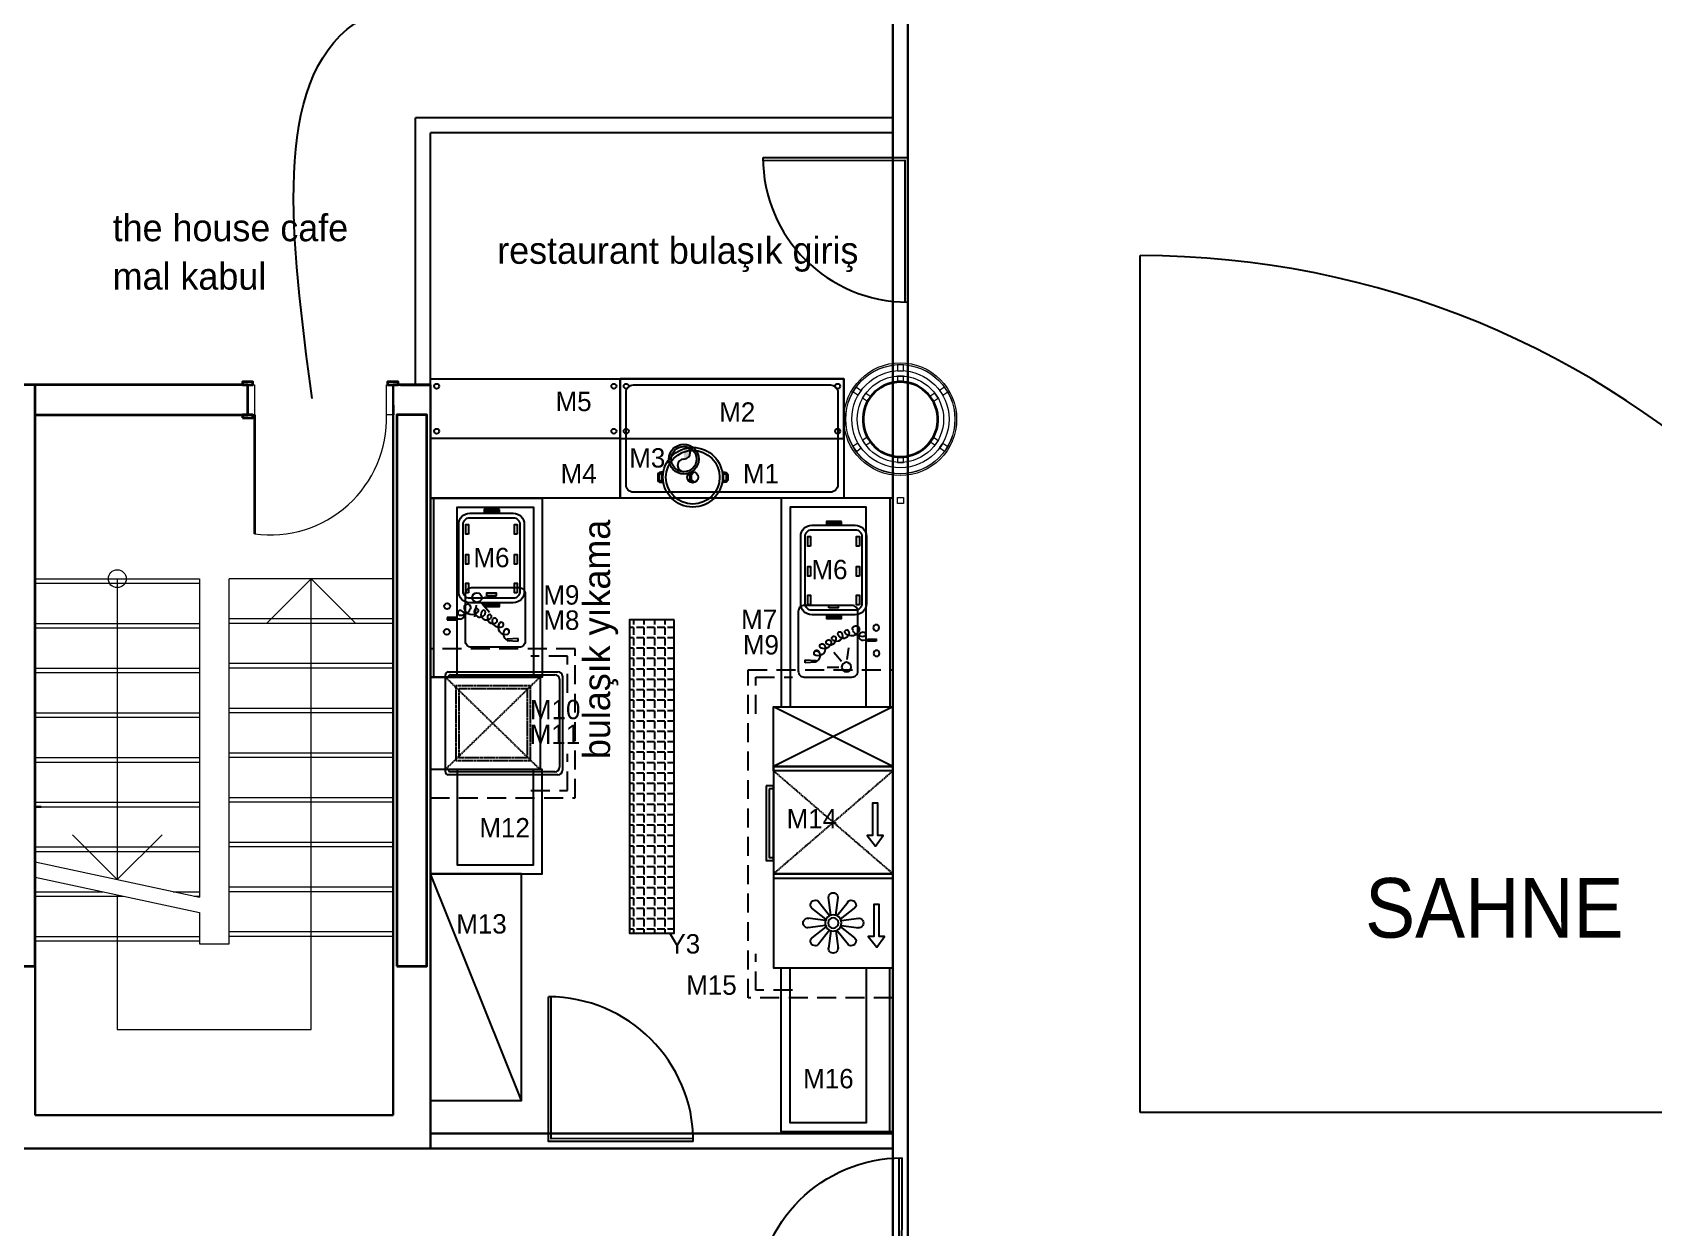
# Model space of a CAD drawing. Header units: millimetres. Extents: x -2729 to 15248, y -12439 to 5292.
# Drawn here: x 6836 to 7923, y -11199 to -10397 of the extents above; entities that cross this region are included whole.
import ezdxf

# ---------------------------------------------------------------- set-up
doc = ezdxf.new("R2010")
doc.units = ezdxf.units.MM
doc.linetypes.add('DASHED', pattern=[0.75, 0.5, -0.25])
doc.linetypes.add('HIDDENX2', pattern=[19.05, 12.7, -6.35])
doc.layers.add('_duvar-kaplama_Ном_пера__51', color=7, linetype='Continuous', lineweight=20, true_color=0x002000)
for name, color, linetype, lineweight in [('alc_pan_Ном_пера__80', 7, 'Continuous', 13), ('DUVAR', 7, 'Continuous', 30), ('DUVAR 2_Ном_пера__60', 7, 'Continuous', 35), ('FURNITURE___EQUIPMENT_Ном_пера__60', 7, 'Continuous', 35), ('FURNITURE___EQUIPMENT_Ном_пера__80', 7, 'Continuous', 13), ('kap __Ном_пера__60', 7, 'Continuous', 35), ('kap __Ном_пера__80', 7, 'Continuous', 13), ('KAPI_Ном_пера__60', 7, 'Continuous', 35), ('kolon_Ном_пера__60', 7, 'Continuous', 35), ('kutu profil_Ном_пера__80', 7, 'Continuous', 13), ('merdiven_Ном_пера__80', 7, 'Continuous', 13), ('mevcut kolonlar_Ном_пера__60', 7, 'Continuous', 35), ('mevcut kolonlar_Ном_пера__80', 7, 'Continuous', 13), ('STAIRS_Ном_пера__80', 7, 'Continuous', 13), ('Стены внутренние_Ном_пера__60', 7, 'Continuous', 35)]:
    doc.layers.add(name, color=color, linetype=linetype, lineweight=lineweight)
doc.layers.add('Kıtc-002 Çizgi', color=7, linetype='Continuous')
doc.layers.add('S2000-002 Çizgi', color=7, linetype='Continuous')
doc.styles.add('TAKSİM', font='GOTHIC.TTF', dxfattribs={"height": 20})
doc.styles.add('Мой Ариал', font='arial.ttf', dxfattribs={"width": 0.9})

# ---------------------------------------------------------------- blocks, each defined once
blk = doc.blocks.new('ertye')
at = {"color": 7}
for points in [[(5346.8, 6525.2), (5429.2, 6477.7), (5381.6, 6395.3)], [(5347.8, 6526.9), (5431.8, 6478.4), (5383.3, 6394.3)]]:
    blk.add_lwpolyline(points, dxfattribs=at)
blk.add_arc((5431.8, 6478.4), 97.1, 150, 240, dxfattribs=at)
blk = doc.blocks.new('A$C77FC08EB')
at = {"layer": 'S2000-002 Çizgi', "linetype": 'DASHED'}
for p, q in [((63, 85), (132, 5)), ((132, 85), (63, 5))]:
    blk.add_line(p, q, dxfattribs=at)
at = {"layer": 'S2000-002 Çizgi'}
for p, q in [((63, 5), (63, 85)), ((175, 85), (135, 5)), ((135, 85), (175, 5)), ((25.1, 47.5), (15.7, 54.9)), ((27.5, 49.9), (20.1, 59.3)), ((28.3, 50.2), (26.8, 62.1)), ((31.7, 50.2), (33.2, 62.1)), ((32.5, 49.9), (39.9, 59.3)), ((34.9, 47.5), (44.3, 54.9)), ((24.8, 46.7), (12.9, 48.2)), ((35.2, 46.7), (47.1, 48.2)), ((24.8, 43.3), (12.9, 41.8)), ((25.1, 42.5), (15.7, 35.1)), ((27.5, 40.1), (20.1, 30.7)), ((28.3, 39.8), (26.8, 27.9)), ((31.7, 39.8), (33.2, 27.9)), ((32.5, 40.1), (39.9, 30.7)), ((34.9, 42.5), (44.3, 35.1)), ((35.2, 43.3), (47.1, 41.8))]:
    blk.add_line(p, q, dxfattribs=at)
for points in [[(0, 85), (135, 85), (135, 5), (0, 5)], [(42.5, 75.7), (42.5, 75.7), (42.5, 72.1), (20.9, 72.1), (20.9, 68.5), (13.7, 74.1), (20.9, 79.3), (20.9, 75.7)], [(60, 85), (63, 85), (63, 5), (60, 5)], [(63, 85), (132, 85), (132, 5), (63, 5)], [(110.3, 74.9), (110.3, 74.9), (110.3, 71.3), (88.7, 71.3), (88.7, 67.7), (81.5, 73.2), (88.7, 78.5), (88.7, 74.9)], [(135, 85), (132, 85), (132, 5), (135, 5)], [(135, 5), (175, 5), (175, 85), (135, 85)], [(122, 0), (72, 0), (72, 5), (122, 5)], [(120, 2), (74, 2), (74, 5), (120, 5)]]:
    blk.add_lwpolyline(points, close=True, dxfattribs=at)
for radius in [5.47, 3.47]:
    blk.add_circle((30, 45), radius, dxfattribs=at)
for centre, start, end in [((30, 62.1), 348.3194, 191.6806), ((17.9, 57.1), 33.3194, 236.6806), ((42.1, 57.1), 303.3194, 146.6806), ((12.9, 45), 78.3194, 281.6806), ((47.1, 45), 258.3194, 101.6806), ((17.9, 32.9), 123.3194, 326.6806), ((42.1, 32.9), 213.3194, 56.6806), ((30, 27.9), 168.3194, 11.6806)]:
    blk.add_arc(centre, 3.16, start, end, dxfattribs=at)
blk = doc.blocks.new('A$C7BE05278')
at = {"layer": 'S2000-002 Çizgi'}
h = blk.add_hatch(color=256, dxfattribs=at)
h.paths.add_polyline_path([(4.7, 9.9, -0.025454), (4.8, 10.4, 0.278063), (0.8, 7.5), (1.2, 7.3, -0.265675)])
h.paths.add_polyline_path([(5.4, 10.4, 0.028094), (4.8, 10.4, 0.025454), (4.7, 9.9, -0.030609), (5.2, 9.9, -0.027259)])
h.paths.add_polyline_path([(5.4, 10.4, 0.027259), (5.2, 9.9, -0.171751), (7.9, 9), (7.9, 9), (7.9, 9, -1.347305), (5.2, 7.1, -0.147228), (5.2, 9.9, 0.030609), (4.7, 9.9, 0.138731), (4.7, 7, 1.347306), (8.2, 9.4, 0.162476)])
h.paths.add_polyline_path([(12.5, 12.7), (12.7, 13.1, 0.483116), (4.8, 10.4, -0.028094), (5.4, 10.4, -0.470681)])
for p, q in [((14.4, 47.6), (14.3, 41.7)), ((14.4, 47.6), (14.3, 41.7)), ((16, 47.6), (14.4, 47.6)), ((16, 47.6), (14.4, 47.6)), ((15.1, 47.6), (15, 38.9)), ((15.9, 41.7), (16, 47.6)), ((15.9, 41.7), (16, 47.6)), ((14.3, 41.7), (15.9, 41.7)), ((14.3, 41.7), (15.9, 41.7)), ((0.5, 7.3), (0, 0)), ((0.5, 7.3), (0, 0)), ((0, 0), (1.9, 0)), ((1.5, 7.3), (0.5, 7.3)), ((1.5, 7.3), (0.5, 7.3)), ((1.9, 0), (1.5, 7.3)), ((1.9, 0), (1.5, 7.3))]:
    blk.add_line(p, q, dxfattribs=at)
for centre in [(6.3, 47.8), (23.5, 47.6)]:
    blk.add_circle(centre, 1.99, dxfattribs=at)
for centre, radius, start, end in [((17.8, 38.9), 2.86, 179.43, 359.43), ((19.1, 38.9), 1.6, 359.43, 179.43), ((25.1, 38.8), 7.64, 179.43, 242.0346), ((23.5, 30.9), 5.53, 105.7663, 225.7833), ((22.6, 34), 2.23, 242.0346, 105.7663), ((18.1, 21.1), 3.83, 52.4089, 229.1112), ((20, 25.6), 3.8, 74.9498, 261.6763), ((19.6, 23.1), 1.26, 261.6763, 52.4089), ((20.6, 27.9), 1.41, 225.7833, 74.9498), ((9.4, 8.6), 4.83, 57.0103, 197.5795), ((14.4, 12.6), 4.98, 103.1199, 200.7743), ((11.2, 11.3), 1.54, 200.7743, 57.0103), ((15.6, 16.7), 3.77, 86.0156, 220.6772), ((13.7, 15.7), 1.76, 236.8088, 103.1199), ((16.5, 19.2), 1.37, 229.1112, 116.3243), ((4.8, 5.6), 4.31, 51.245, 156.7533), ((6.4, 7.6), 1.7, 197.5795, 51.245)]:
    blk.add_arc(centre, radius, start, end, dxfattribs=at)
blk.add_solid([(15.9, 41.7), (14.3, 41.7), (16, 47.6), (14.4, 47.6)], dxfattribs=at)
blk = doc.blocks.new('A$C58544743')
at = {"layer": 'S2000-002 Çizgi'}
for p, q in [((31.7, 44.3), (39.5, 45.4)), ((26.5, 38.8), (26.5, 30.9)), ((30.4, 40.5), (36.5, 35.4))]:
    blk.add_line(p, q, dxfattribs=at)
for points in [[(0, 75), (140, 75), (140, 73), (0, 73)], [(0, 75), (140, 75), (140, 0), (0, 0)], [(0, 57), (134, 57), (134, 6), (0, 6)]]:
    blk.add_lwpolyline(points, close=True, dxfattribs=at)
blk.add_lwpolyline([(64, 11.5), (24, 11.5, -0.414214), (20, 15.5), (20, 47.5, -0.414214), (24, 51.5), (64, 51.5, -0.414214), (68, 47.5), (68, 15.5, -0.414214)], format="xyb", close=True, dxfattribs=at)
blk.add_circle((26.7, 43.8), 3.19, dxfattribs=at)
blk.add_blockref('A$C7BE05278', (29.6, 16.2), dxfattribs=at)
blk = doc.blocks.new('A$C423104F6')
at = {"layer": 'S2000-002 Çizgi'}
for points in [[(110, 75), (0, 75), (0, 73), (110, 73)], [(110, 75), (0, 75), (0, 0), (110, 0)], [(110, 57), (6, 57), (6, 6), (110, 6)]]:
    blk.add_lwpolyline(points, close=True, dxfattribs=at)
blk = doc.blocks.new('A$C53E03B34')
at = {"layer": 'Kıtc-002 Çizgi'}
for points in [[(3.7, 16.6), (2, 16.6, -0.414214), (0, 18.6), (0, 21.4, -0.414214), (2, 23.4), (3.7, 23.4)], [(43.1, 16.6), (44.9, 16.6, 0.414214), (46.9, 18.6), (46.9, 21.4, 0.414214), (44.9, 23.4), (43.1, 23.4)]]:
    blk.add_lwpolyline(points, format="xyb", dxfattribs=at)
for points in [[(2.8, 17.6), (2, 17.6, -0.414214), (1, 18.6), (1, 21.4, -0.414214), (2, 22.4), (2.8, 22.4)], [(44, 17.6), (44.9, 17.6, 0.414214), (45.9, 18.6), (45.9, 21.4, 0.414214), (44.9, 22.4), (44, 22.4)]]:
    blk.add_lwpolyline(points, format="xyb", close=True, dxfattribs=at)
for points in [[(22.1, 23.4), (24.2, 21.8), (24.2, 18.1), (22.7, 16.4)], [(23.5, 23.7), (25.2, 22.3), (25.2, 17.7), (23.8, 16.3)]]:
    blk.add_lwpolyline(points, dxfattribs=at)
for radius in [20, 18, 3.66]:
    blk.add_circle((23.4, 20), radius, dxfattribs=at)
blk = doc.blocks.new('A$C7ED97EAE')
at = {"layer": 'S2000-002 Çizgi'}
for p, q in [((3.5, 88.5), (65.5, 88.5)), ((3.5, 15), (3.5, 88.5)), ((65.5, 88.5), (65.5, 15)), ((0, 3), (0, 76.5)), ((2, 78.5), (3.5, 78.5)), ((3.5, 78.5), (65.5, 78.5)), ((3.5, 76.5), (3.5, 76.5)), ((65.5, 78.5), (67, 78.5)), ((65.5, 76.5), (65.5, 76.5)), ((69, 76.5), (69, 3)), ((2, 5), (2, 75)), ((67, 75), (67, 5)), ((65.5, 15), (3.5, 15)), ((67, 15), (65.5, 15)), ((66, 0), (3, 0)), ((64, 2), (5, 2))]:
    blk.add_line(p, q, dxfattribs=at)
at = {"layer": 'S2000-002 Çizgi', "linetype": 'DASHED'}
for p, q in [((65.5, 78.5), (3.5, 15)), ((65.5, 15), (3.5, 78.5))]:
    blk.add_line(p, q, dxfattribs=at)
for points in [[(9.5, 21.5), (59.5, 21.5), (59.5, 71.5), (9.5, 71.5)], [(11.5, 23.5), (57.5, 23.5), (57.5, 69.5), (11.5, 69.5)]]:
    blk.add_lwpolyline(points, close=True, dxfattribs=at)
at = {"layer": 'S2000-002 Çizgi'}
for centre, radius, start, end in [((2, 76.5), 2, 90, 180), ((3.5, 75), 1.5, 90, 180), ((65.5, 75), 1.5, 0, 90), ((67, 76.5), 2, 0, 90), ((3, 3), 3, 180, 270), ((5, 5), 3, 180, 270), ((64, 5), 3, 270, 0), ((66, 3), 3, 270, 0)]:
    blk.add_arc(centre, radius, start, end, dxfattribs=at)
blk = doc.blocks.new('A$C7327736A')
at = {"layer": 'S2000-002 Çizgi'}
for p, q in [((48.3, 44.3), (40.5, 45.4)), ((49.6, 40.5), (43.5, 35.4)), ((53.5, 38.8), (53.5, 30.9))]:
    blk.add_line(p, q, dxfattribs=at)
for points in [[(0, 75), (120, 75), (120, 0), (0, 0)], [(0, 75), (120, 75), (120, 73), (0, 73)], [(0, 57), (114, 57), (114, 6), (0, 6)]]:
    blk.add_lwpolyline(points, close=True, dxfattribs=at)
blk.add_lwpolyline([(56, 11.5), (24, 11.5, -0.414214), (20, 15.5), (20, 47.5, -0.414214), (24, 51.5), (56, 51.5, -0.414214), (60, 47.5), (60, 15.5, -0.414214)], format="xyb", close=True, dxfattribs=at)
blk.add_circle((53.3, 43.8), 3.19, dxfattribs=at)
blk.add_blockref('A$C7BE05278', (24, 16.2), dxfattribs=at)
blk = doc.blocks.new('A$C40B23311')
for p, q in [((16.6, 64.2), (26.8, 64.2)), ((16.6, 63.4), (26.8, 63.4)), ((16.6, 1.7), (26.8, 1.7)), ((16.6, 0.8), (26.8, 0.8))]:
    blk.add_line(p, q)
for points in [[(44, 10), (44, 55.1, 0.414214), (36.6, 62.6), (7.4, 62.6, 0.414214), (0, 55.1), (0, 10, 0.414214), (7.4, 2.6), (36.6, 2.6, 0.414214)], [(41, 10), (41, 55.1, 0.414214), (36.6, 59.6), (7.4, 59.6, 0.414214), (3, 55.1), (3, 10, 0.414214), (7.4, 5.6), (36.6, 5.6, 0.414214)]]:
    blk.add_lwpolyline(points, format="xyb", close=True)
for points in [[(4.7, 48.5), (6.5, 48.5), (6.5, 55), (4.7, 55)], [(16.6, 65.1), (26.8, 65.1), (26.8, 62.6), (16.6, 62.6)], [(37.5, 48.5), (39.3, 48.5), (39.3, 55), (37.5, 55)], [(4.7, 28.5), (6.5, 28.5), (6.5, 35), (4.7, 35)], [(37.5, 28.5), (39.3, 28.5), (39.3, 35), (37.5, 35)], [(4.7, 9.3), (6.5, 9.3), (6.5, 15.8), (4.7, 15.8)], [(37.5, 9.3), (39.3, 9.3), (39.3, 15.8), (37.5, 15.8)], [(16.6, 2.6), (26.8, 2.6), (26.8, 0), (16.6, 0)], [(25.2, 7.3), (25.2, 9.1), (18.8, 9.1), (18.8, 7.3)]]:
    blk.add_lwpolyline(points, close=True)

msp = doc.modelspace()

# ---------------------------------------------------------------- hatches: boundary and pattern name
h = msp.add_hatch()
h.set_pattern_fill('ANGLE', color=256, angle=180)
h.set_pattern_definition([(180, (9564.892, -5257.443), (2e-14, -6.985), [5.08, -1.905]), (270, (9564.892, -5257.443), (6.985, 1e-14), [5.08, -1.905])])
h.paths.add_polyline_path([(7236.21, -11001.588), (7266.21, -11001.588), (7266.21, -10791.588), (7236.21, -10791.588)])
at = {"layer": 'S2000-002 Çizgi'}
h = msp.add_hatch(color=256, dxfattribs=at)
edge = h.paths.add_edge_path(flags=17)
edge.add_arc((7272.642, -10683.651), 8.5, 0, 360)
edge = h.paths.add_edge_path()
edge.add_arc((7272.642, -10683.651), 10, 0, 360)
edge = h.paths.add_edge_path(flags=16)
edge.add_arc((7272.642, -10679.401), 4.25, 270, 450)

# ---------------------------------------------------------------- linework, layer by layer
for p, q in [((7578.482, -11121.917), (7578.482, -10547.151)), ((7163.719, -11113.869), (7102.719, -10961.869)), ((8173.046, -11121.917), (7578.482, -11121.917))]:
    msp.add_line(p, q)
for points in [[(7229.87, -10709.869), (7102.719, -10709.869), (7102.719, -10629.869), (7229.87, -10629.869)], [(7266.21, -10791.588), (7236.21, -10791.588), (7236.21, -11001.588), (7266.21, -11001.588)], [(7102.719, -11113.869), (7163.719, -11113.869), (7163.719, -10961.869), (7102.719, -10961.869)]]:
    msp.add_lwpolyline(points, close=True)
msp.add_arc((7578.482, -11142.055), 594.905, 1.939872, 90)
at = {"layer": '_duvar-kaplama_Ном_пера__51', "linetype": 'Continuous'}
msp.add_line((7102.719, -10629.869), (7102.719, -10633.869), dxfattribs=at)
msp.add_line((7102.719, -10629.869), (7102.719, -10633.869), dxfattribs=at)
msp.add_line((7102.719, -10629.869), (7102.719, -10633.869), dxfattribs=at)
msp.add_line((7102.719, -10629.869), (7102.719, -10633.869), dxfattribs=at)
at = {"layer": 'alc_pan_Ном_пера__80', "linetype": 'Continuous'}
for radius in [37.823, 36.623]:
    msp.add_circle((7417.692, -10656.893), radius, dxfattribs=at)
at = {"layer": 'DUVAR', "linetype": 'Continuous'}
for p, q in [((7422.801, -9416.868), (7422.801, -11252.055)), ((7412.801, -9789.102), (7412.801, -11252.055)), ((7077.719, -10633.869), (7077.719, -11123.873)), ((7102.719, -11146.074), (7102.719, -10633.869)), ((6837.719, -10916.864), (6841.758, -10916.864)), ((6837.719, -11023.869), (6837.719, -11123.873)), ((7077.719, -11123.873), (6837.806, -11123.873)), ((7412.801, -11136.074), (7102.719, -11136.074)), ((7102.719, -11146.074), (6812.719, -11146.074)), ((7412.801, -11146.074), (7102.719, -11146.074))]:
    msp.add_line(p, q, dxfattribs=at)
at = {"layer": 'DUVAR 2_Ном_пера__60', "linetype": 'Continuous'}
for p, q in [((6980.219, -10633.869), (6832.719, -10633.869)), ((6980.219, -10653.869), (6980.219, -10633.869)), ((7102.719, -10633.869), (7077.719, -10633.869)), ((6837.719, -10653.869), (6980.219, -10653.869))]:
    msp.add_line(p, q, dxfattribs=at)
at = {"layer": 'FURNITURE___EQUIPMENT_Ном_пера__60', "linetype": 'Continuous', "flags": 128}
msp.add_lwpolyline([(7419.019, -10631.9, 1644.68675645), (7419.08, -10631.903)], format="xyb", close=True, dxfattribs=at)
at = {"layer": 'FURNITURE___EQUIPMENT_Ном_пера__80', "linetype": 'Continuous'}
for start_param, end_param in [(3.09278759, 9.37354083), (5.58329242, 5.5901164)]:
    msp.add_ellipse((7417.799, -10656.871), major_axis=(0, -25), ratio=0.99996509, start_param=start_param, end_param=end_param, dxfattribs=at)
at = {"layer": 'kap __Ном_пера__60', "linetype": 'Continuous'}
msp.add_line((6984.719, -10653.869), (6984.719, -10733.869), dxfattribs=at)
at = {"layer": 'kap __Ном_пера__80', "linetype": 'Continuous', "flags": 128}
for points in [[(6984.719, -10633.869), (6984.719, -10653.869), (6980.219, -10653.869), (6980.219, -10633.869)], [(7077.719, -10633.869), (7077.719, -10653.869), (7073.219, -10653.869), (7073.219, -10633.869)]]:
    msp.add_lwpolyline(points, close=True, dxfattribs=at)
at = {"layer": 'kap __Ном_пера__80', "linetype": 'Continuous'}
msp.add_arc((6995.106, -10656.408), 78.154, 262.362528, 1.861784, dxfattribs=at)
at = {"layer": 'KAPI_Ном_пера__60', "linetype": 'Continuous'}
msp.add_line((7077.719, -10647.519), (7077.719, -10653.869), dxfattribs=at)
at = {"layer": 'KAPI_Ном_пера__60', "linetype": 'Continuous', "flags": 128}
for points in [[(6976.719, -10633.869), (6983.719, -10633.869), (6983.719, -10631.869), (6976.719, -10631.869)], [(7073.998, -10633.869), (7080.998, -10633.869), (7080.998, -10631.869), (7073.998, -10631.869)], [(6976.719, -10655.869), (6983.719, -10655.869), (6983.719, -10653.869), (6976.719, -10653.869)]]:
    msp.add_lwpolyline(points, close=True, dxfattribs=at)
at = {"layer": 'kolon_Ном_пера__60', "color": 3, "linetype": 'Continuous', "flags": 128}
for points in [[(6812.719, -11023.869), (6837.719, -11023.869), (6837.719, -10633.869), (6812.719, -10633.869)], [(7080.219, -11023.869), (7100.219, -11023.869), (7100.219, -10653.869), (7080.219, -10653.869)]]:
    msp.add_lwpolyline(points, close=True, dxfattribs=at)
at = {"layer": 'kutu profil_Ном_пера__80', "linetype": 'Continuous', "flags": 128}
for points in [[(7415.799, -10631.923), (7419.799, -10631.923), (7419.799, -10627.923), (7415.799, -10627.923)], [(7415.801, -10624.332), (7419.801, -10624.332), (7419.801, -10620.332), (7415.801, -10620.332)], [(7386.019, -10638.577), (7388.295, -10635.288), (7391.585, -10637.564), (7389.309, -10640.853)], [(7392.46, -10642.673), (7394.736, -10639.383), (7398.026, -10641.659), (7395.75, -10644.949)], [(7443.138, -10642.673), (7440.862, -10639.383), (7437.573, -10641.659), (7439.849, -10644.949)], [(7449.579, -10638.577), (7447.303, -10635.288), (7444.014, -10637.564), (7446.29, -10640.853)], [(7386.019, -10675.164), (7388.295, -10678.453), (7391.585, -10676.178), (7389.309, -10672.888)], [(7392.46, -10671.069), (7394.736, -10674.358), (7398.026, -10672.082), (7395.75, -10668.793)], [(7443.138, -10671.069), (7440.862, -10674.358), (7437.573, -10672.082), (7439.849, -10668.793)], [(7449.579, -10675.164), (7447.303, -10678.453), (7444.014, -10676.178), (7446.29, -10672.888)], [(7415.799, -10685.818), (7419.799, -10685.818), (7419.799, -10681.818), (7415.799, -10681.818)], [(7415.801, -10709.409), (7419.801, -10709.409), (7419.801, -10713.409), (7415.801, -10713.409)]]:
    msp.add_lwpolyline(points, close=True, dxfattribs=at)
at = {"layer": 'kutu profil_Ном_пера__80', "linetype": 'Continuous'}
for radius in [36.6, 32.6, 28.948]:
    msp.add_circle((7417.799, -10656.871), radius, dxfattribs=at)
at = {"layer": 'merdiven_Ном_пера__80', "linetype": 'Continuous'}
for p, q in [((6837.806, -10763.873), (6947.806, -10763.871)), ((6837.806, -10763.873), (6947.806, -10763.871)), ((6837.806, -10763.873), (6947.806, -10763.871)), ((6837.806, -10763.873), (6947.806, -10763.871)), ((6837.806, -10766.873), (6947.806, -10766.871)), ((6837.806, -10766.873), (6947.806, -10766.871)), ((6892.806, -10763.872), (6892.81, -10965.75)), ((6892.806, -10763.872), (6892.81, -10965.75)), ((6947.806, -10763.871), (6947.81, -10977.646)), ((6947.806, -10763.871), (6947.81, -10977.646)), ((7077.806, -10763.869), (6967.806, -10763.871)), ((7077.806, -10763.869), (6967.806, -10763.871)), ((7077.806, -10763.869), (6967.806, -10763.871)), ((6967.811, -11008.871), (6967.806, -10763.871)), ((6967.81, -10992.203), (6967.806, -10763.871)), ((7022.806, -10763.87), (6992.807, -10793.87)), ((7022.812, -11066.37), (7022.806, -10763.87)), ((7022.806, -10763.87), (7052.807, -10793.869)), ((7077.807, -10790.869), (6967.807, -10790.871)), ((6837.807, -10793.873), (6947.807, -10793.871)), ((6837.807, -10793.873), (6947.807, -10793.871)), ((6837.807, -10796.873), (6947.807, -10796.871)), ((6837.807, -10796.873), (6947.807, -10796.871)), ((7077.807, -10793.869), (6967.807, -10793.871)), ((6837.807, -10823.873), (6947.807, -10823.871)), ((6837.807, -10823.873), (6947.807, -10823.871)), ((7077.807, -10820.869), (6967.807, -10820.871)), ((7077.807, -10823.869), (6967.807, -10823.871)), ((6837.807, -10826.873), (6947.807, -10826.871)), ((6837.807, -10826.873), (6947.807, -10826.871)), ((6837.808, -10853.873), (6947.808, -10853.871)), ((6837.808, -10853.873), (6947.808, -10853.871)), ((6837.808, -10856.873), (6947.808, -10856.871)), ((6837.808, -10856.873), (6947.808, -10856.871)), ((7077.808, -10850.869), (6967.808, -10850.871)), ((7077.808, -10853.869), (6967.808, -10853.871)), ((6837.808, -10883.873), (6947.808, -10883.871)), ((6837.808, -10883.873), (6947.808, -10883.871)), ((6837.808, -10886.873), (6947.808, -10886.871)), ((6837.808, -10886.873), (6947.808, -10886.871)), ((7077.808, -10880.869), (6967.808, -10880.871)), ((7077.808, -10883.869), (6967.808, -10883.871)), ((7077.809, -10910.869), (6967.809, -10910.871)), ((6837.809, -10913.873), (6947.809, -10913.871)), ((6837.809, -10913.873), (6947.809, -10913.871)), ((6837.809, -10916.873), (6947.809, -10916.871)), ((6837.809, -10916.873), (6947.809, -10916.871)), ((7077.809, -10913.869), (6967.809, -10913.871)), ((6837.809, -10943.873), (6947.809, -10943.871)), ((6837.809, -10943.873), (6947.809, -10943.871)), ((6892.81, -10965.75), (6862.809, -10935.75)), ((6892.81, -10965.75), (6922.809, -10935.749)), ((7077.809, -10940.869), (6967.809, -10940.871)), ((7077.809, -10943.869), (6967.809, -10943.871)), ((6837.809, -10946.873), (6947.809, -10946.871)), ((6837.809, -10946.873), (6947.809, -10946.871)), ((6837.81, -10953.853), (6947.81, -10977.646)), ((6837.81, -10964.085), (6947.81, -10987.877)), ((6837.81, -10973.873), (6883.06, -10973.872)), ((6837.81, -10976.873), (6896.929, -10976.872)), ((6892.81, -10975.981), (6892.812, -11066.372)), ((6930.359, -10973.871), (6947.81, -10973.871)), ((6930.359, -10973.871), (6947.81, -10973.871)), ((6944.228, -10976.871), (6947.81, -10976.871)), ((6944.228, -10976.871), (6947.81, -10976.871)), ((7077.81, -10970.869), (6967.81, -10970.871)), ((7077.81, -10973.869), (6967.81, -10973.871)), ((6947.81, -10987.877), (6947.811, -11008.871)), ((6837.81, -11003.873), (6947.81, -11003.871)), ((6837.811, -11006.873), (6947.811, -11006.871)), ((6947.811, -11008.871), (6967.811, -11008.871)), ((7077.81, -11000.869), (6967.81, -11000.871)), ((7077.81, -11003.869), (6967.81, -11003.871)), ((6892.812, -11066.372), (7022.812, -11066.37))]:
    msp.add_line(p, q, dxfattribs=at)
msp.add_circle((6892.806, -10763.872), 6, dxfattribs=at)
msp.add_circle((6892.806, -10763.872), 6, dxfattribs=at)
at = {"layer": 'mevcut kolonlar_Ном_пера__60', "linetype": 'Continuous', "flags": 128}
for points in [[(6812.719, -11023.869), (6837.719, -11023.869), (6837.719, -10633.869), (6812.719, -10633.869)], [(7080.219, -11023.869), (7100.219, -11023.869), (7100.219, -10653.869), (7080.219, -10653.869)]]:
    msp.add_lwpolyline(points, close=True, dxfattribs=at)
at = {"layer": 'mevcut kolonlar_Ном_пера__80', "linetype": 'Continuous'}
msp.add_ellipse((7417.59, -10656.893), major_axis=(-0.005, 25), ratio=0.99996523, start_param=6.23425429, end_param=12.51500752, dxfattribs=at)
at = {"layer": 'S2000-002 Çizgi'}
for p, q in [((7412.801, -10454.661), (7092.719, -10454.661)), ((7092.719, -10633.869), (7092.719, -10454.661)), ((7102.719, -10633.869), (7102.719, -10464.661)), ((7412.801, -10464.661), (7102.719, -10464.661))]:
    msp.add_line(p, q, dxfattribs=at)
for points in [[(7229.87, -10669.869), (7102.719, -10669.869), (7102.719, -10629.869), (7229.87, -10629.869)], [(7229.87, -10629.869), (7379.87, -10629.869), (7379.87, -10709.869), (7229.87, -10709.869)], [(7229.87, -10669.869), (7379.87, -10669.869), (7379.87, -10629.869), (7229.87, -10629.869)], [(7102.719, -10891.869), (7102.719, -10961.869), (7177.719, -10961.869), (7177.719, -10891.869)], [(7120.719, -10891.869), (7120.719, -10955.869), (7171.719, -10955.869), (7171.719, -10891.869)]]:
    msp.add_lwpolyline(points, close=True, dxfattribs=at)
msp.add_lwpolyline([(7238.87, -10633.869), (7370.87, -10633.869, -0.41421356), (7375.87, -10638.869), (7375.87, -10700.869, -0.41421356), (7370.87, -10705.869), (7238.87, -10705.869, -0.41421356), (7233.87, -10700.869), (7233.87, -10638.869, -0.41421356)], format="xyb", close=True, dxfattribs=at)
at = {"layer": 'S2000-002 Çizgi', "linetype": 'HIDDENX2'}
for points in [[(7199.719, -10910.869), (7199.719, -10810.869), (7102.719, -10810.869), (7102.719, -10910.869)], [(7315.801, -11045.024), (7315.801, -10825.024), (7412.801, -10825.024), (7412.801, -11045.024)]]:
    msp.add_lwpolyline(points, close=True, dxfattribs=at)
for points in [[(7194.719, -10840.449), (7194.719, -10815.869), (7170.139, -10815.869)], [(7320.801, -10854.605), (7320.801, -10830.024), (7345.381, -10830.024)], [(7170.139, -10905.869), (7194.719, -10905.869), (7194.719, -10881.288)], [(7345.381, -11040.024), (7320.801, -11040.024), (7320.801, -11015.444)]]:
    msp.add_lwpolyline(points, dxfattribs=at)
at = {"layer": 'S2000-002 Çizgi'}
for centre, radius in [((7106.864, -10634.777), 1.648), ((7225.724, -10634.777), 1.648), ((7234.015, -10634.777), 1.648), ((7375.724, -10634.777), 1.648), ((7106.864, -10664.96), 1.648), ((7225.724, -10664.96), 1.648), ((7234.015, -10664.96), 1.648), ((7375.724, -10664.96), 1.648), ((7272.642, -10683.651), 10), ((7272.642, -10683.651), 8.5)]:
    msp.add_circle(centre, radius, dxfattribs=at)
for centre, start, end in [((7272.642, -10687.901), 90, 270), ((7272.642, -10679.401), 270, 90)]:
    msp.add_arc(centre, 4.25, start, end, dxfattribs=at)
at = {"layer": 'S2000-002 Çizgi', "color": 6}
msp.add_spline([(7023.358, -10642.964), (7052.09, -10391.355), (7285.734, -10326.834), (7335.21, -10226.452), (7335.21, -10136.557), (7335.21, -9304.469)], degree=3, dxfattribs=at)
at = {"layer": 'STAIRS_Ном_пера__80', "linetype": 'Continuous'}
msp.add_line((6837.806, -10763.873), (6837.81, -10953.853), dxfattribs=at)
at = {"layer": 'Стены внутренние_Ном_пера__60', "linetype": 'Continuous'}
msp.add_line((7082.719, -10633.869), (7102.719, -10633.869), dxfattribs=at)

# ---------------------------------------------------------------- block references
for name, p, rotation in [('ertye', (5961.919, -18808.284), 30.0278443551521), ('A$C7327736A', (7177.719, -10829.869), 90.00000000000001), ('ertye', (8642.699, -2814.412), 210.0278443551486)]:
    msp.add_blockref(name, p, dxfattribs=dict(rotation=rotation))
at = {"xscale": -1}
for name, p, rotation in [('A$C58544743', (7337.801, -10849.869), 270), ('A$C77FC08EB', (7327.801, -11024.869), 270), ('A$C423104F6', (7337.801, -11134.869), 270), ('ertye', (5958.037, -2922.5), 149.9721556448514)]:
    msp.add_blockref(name, p, dxfattribs=dict(at, rotation=rotation))
for p in [(7165.66, -10782.569), (7394.975, -10790.635)]:
    msp.add_blockref('A$C40B23311', p, dxfattribs=at)
at = {"layer": 'S2000-002 Çizgi'}
for name, p, rotation in [('A$C53E03B34', (7302.014, -10675.831), 180), ('A$C7ED97EAE', (7191.219, -10895.369), 90.00000000000001)]:
    msp.add_blockref(name, p, dxfattribs=dict(at, rotation=rotation))

# ---------------------------------------------------------------- texts
at = {"style": 'TAKSİM'}
for s, height, p in [('the house cafe', 18, (6889.671, -10537.481)), ('restaurant bulaşık giriş', 18, (7147.5, -10552.62)), ('mal kabul', 18, (6889.671, -10569.97)), ('M5', 13, (7186.643, -10651.467)), ('M2', 13, (7296.343, -10658.595)), ('M3', 13, (7236.038, -10689.326)), ('M4', 13, (7190, -10699.869)), ('M1', 13, (7312.288, -10699.869)), ('M6', 13, (7131.61, -10756.194)), ('M6', 13, (7358.204, -10764.226)), ('M9', 13, (7178.449, -10781.281)), ('M8', 13, (7178.449, -10798.175)), ('M7', 13, (7311.022, -10797.687)), ('M9', 13, (7312.24, -10814.721)), ('M10', 13, (7169.473, -10858.16)), ('M11', 13, (7169.283, -10874.804)), ('M14', 13, (7341.541, -10931.373)), ('M12', 13, (7135.557, -10937.454)), ('M13', 13, (7120.053, -11001.953)), ('Y3', 13, (7262.306, -11015.35)), ('M15', 13, (7274.233, -11043.013)), ('M16', 13, (7352.631, -11105.765))]:
    msp.add_text(s, height=height, dxfattribs=at).set_placement(p)
msp.add_text('bulaşık yıkama', height=18, rotation=90, dxfattribs=at).set_placement((7223.183, -10884.875))
at = {"lineweight": 40, "ltscale": 0.005, "insert": (7815.965, -11005.272), "char_height": 40, "attachment_point": 8, "style": 'Мой Ариал'}
msp.add_mtext('SAHNE', dxfattribs=at)

doc.saveas('drawing.dxf')
